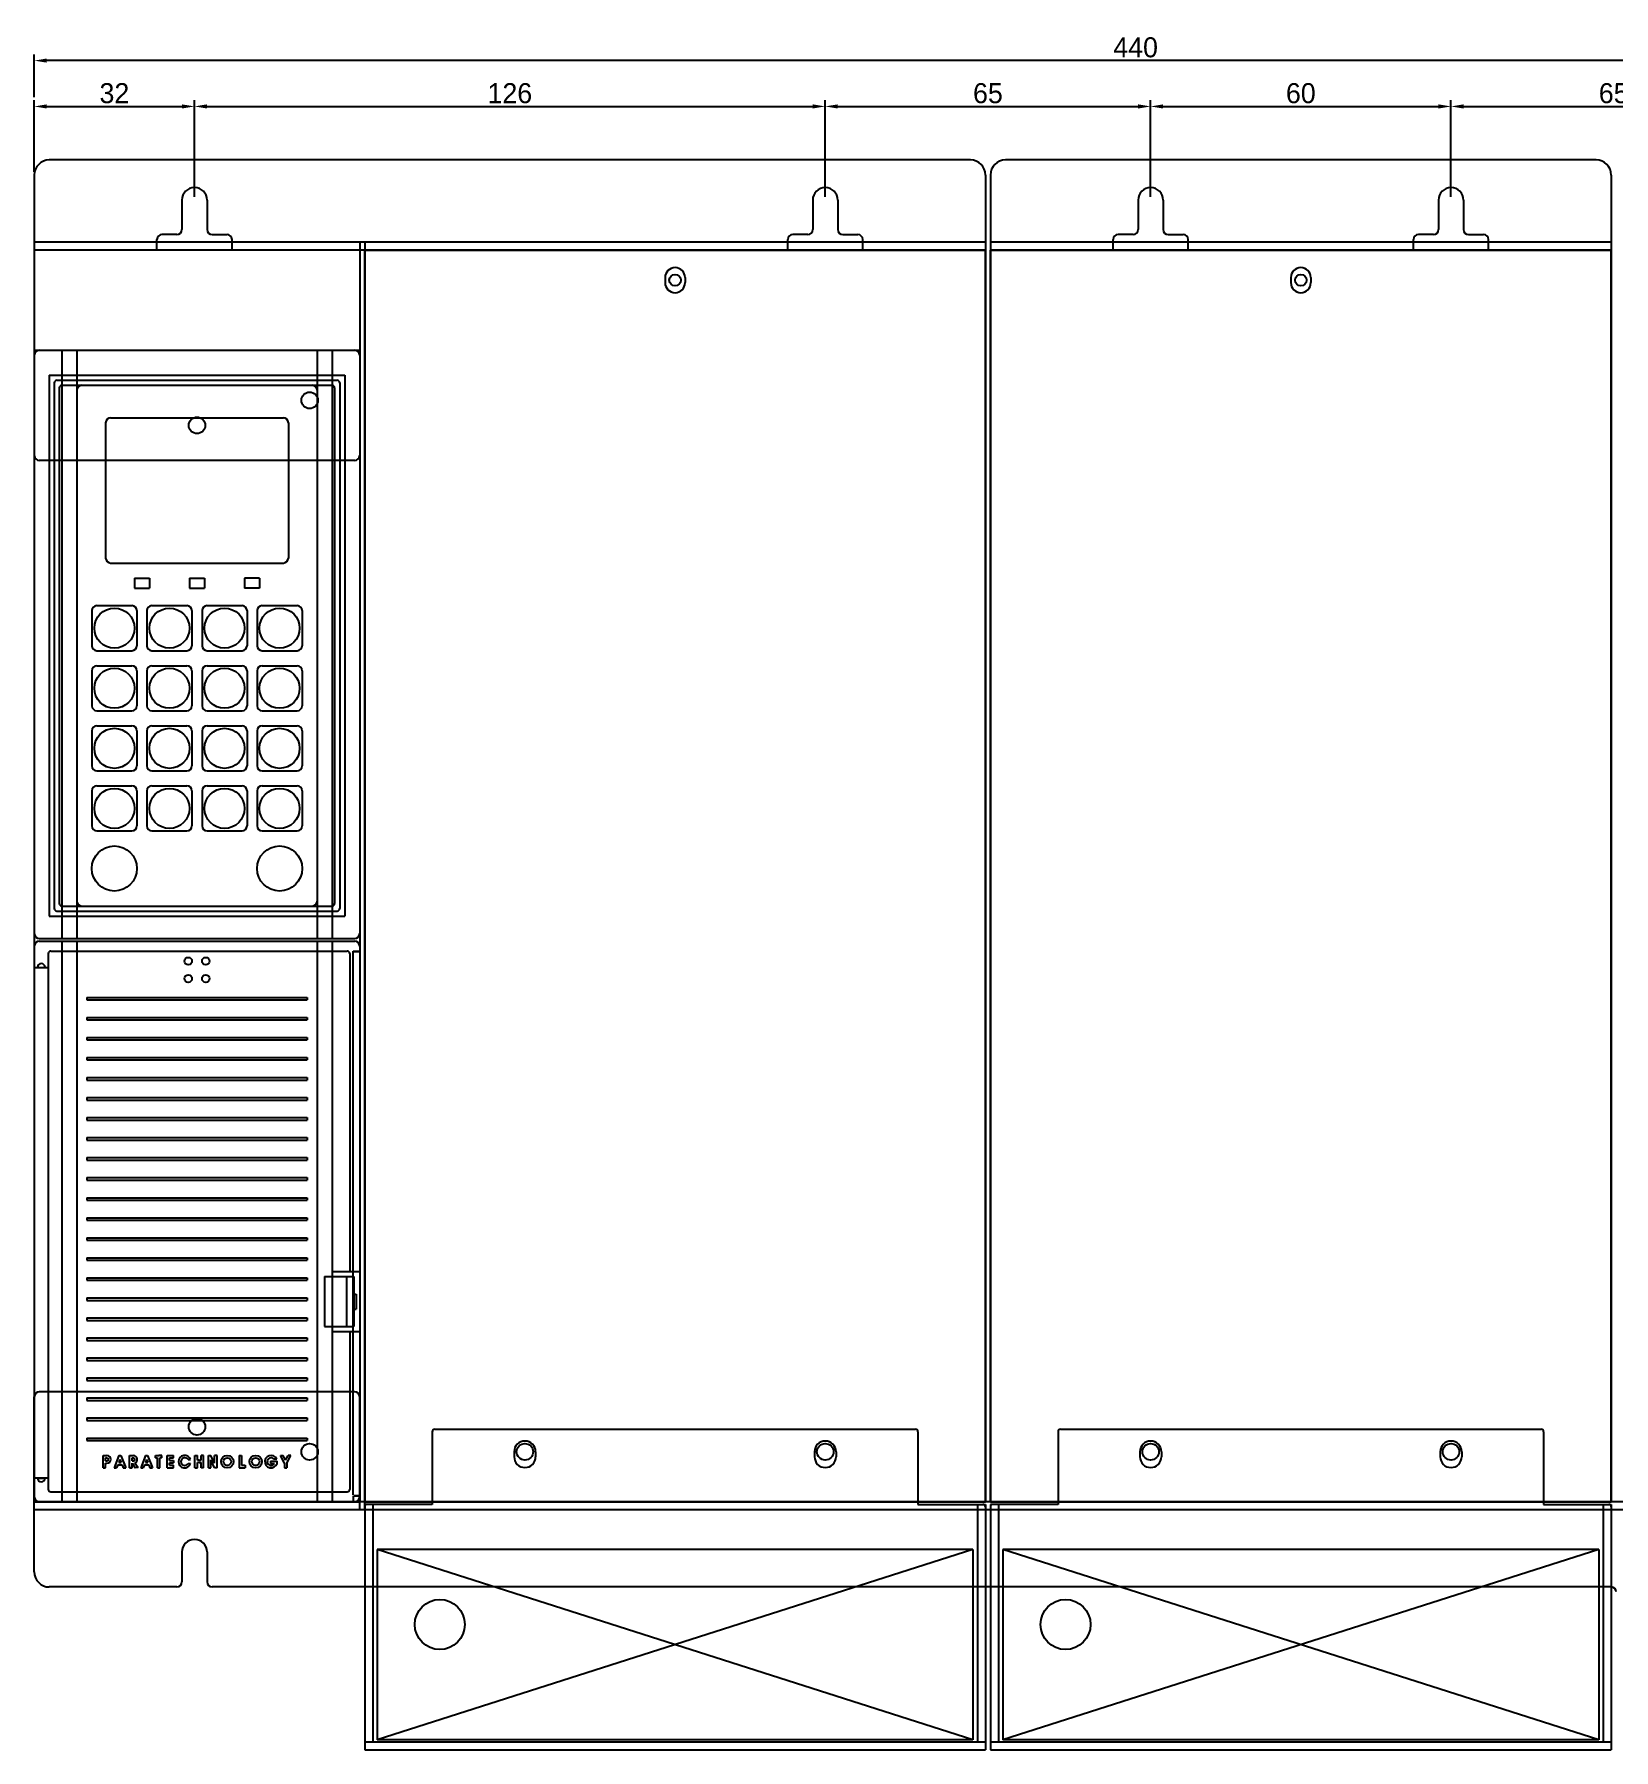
# Model space of a CAD drawing. Header units: millimetres. Extents: x 14468 to 16655, y -2998 to -1717.
# Drawn here: x 15549.5 to 15865, y -2647.8 to -2305.2 of the extents above; entities that cross this region are included whole.
import ezdxf

# ---------------------------------------------------------------- set-up
doc = ezdxf.new("R2010")
doc.units = ezdxf.units.MM
for name, color, linetype in [('CASE', 7, 'Continuous'), ('CASE BRACKET', 7, 'Continuous'), ('CASE COVER', 7, 'Continuous'), ('FAN', 7, 'Continuous'), ('KEYPAD', 1, 'Continuous'), ('PCB BODY', 7, 'Continuous'), ('PCB COVER', 7, 'Continuous'), ('방열판', 7, 'Continuous')]:
    doc.layers.add(name, color=color, linetype=linetype)
doc.dimstyles.get("Standard").update_dxf_attribs({"dimtxt": 4, "dimasz": 2, "dimexe": 0.4, "dimexo": 0.9, "dimgap": 0.9, "dimtad": 1, "dimdsep": 46, "dimtxsty": 'Standard', "dimcen": 0.09, "dimclrd": 6, "dimclre": 6, "dimclrt": 4, "dimadec": 0, "dimazin": 2, "dimtfac": 1, "dimtofl": 0, "dimtmove": 0, "dimatfit": 3, "dimfxl": 1, "dimtolj": 1, "dimtzin": 0, "dimarcsym": 0})

# ---------------------------------------------------------------- blocks, each defined once
blk = doc.blocks.new('*D658')
at = {"color": 6, "lineweight": -2, "transparency": 16777216}
for p, q in [((15549.47, -2332.69), (15549.47, -2318.36)), ((15581.47, -2337.69), (15581.47, -2318.36)), ((15551.97, -2319.61), (15578.97, -2319.61))]:
    blk.add_line(p, q, dxfattribs=at)
at = {"color": 6, "transparency": 16777216}
for points in [[(15551.97, -2319.2), (15551.97, -2320.03), (15549.47, -2319.61)], [(15578.97, -2319.2), (15578.97, -2320.03), (15581.47, -2319.61)]]:
    blk.add_solid(points, dxfattribs=at)
at = {"layer": 'Defpoints', "color": 0, "transparency": 16777216}
for p in [(15581.47, -2319.61), (15549.47, -2333.31), (15581.47, -2338.31)]:
    blk.add_point(p, dxfattribs=at)
at = {"color": 1, "transparency": 16777216, "insert": (15565.47, -2316.99), "char_height": 4, "attachment_point": 5}
blk.add_mtext('32', dxfattribs=at)
blk = doc.blocks.new('*D659')
at = {"color": 6, "lineweight": -2, "transparency": 16777216}
for p, q in [((15581.47, -2337.69), (15581.47, -2318.36)), ((15707.47, -2337.69), (15707.47, -2318.36)), ((15583.97, -2319.61), (15704.97, -2319.61))]:
    blk.add_line(p, q, dxfattribs=at)
at = {"color": 6, "transparency": 16777216}
for points in [[(15583.97, -2319.2), (15583.97, -2320.03), (15581.47, -2319.61)], [(15704.97, -2319.2), (15704.97, -2320.03), (15707.47, -2319.61)]]:
    blk.add_solid(points, dxfattribs=at)
at = {"layer": 'Defpoints', "color": 0, "transparency": 16777216}
for p in [(15707.47, -2319.61), (15581.47, -2338.31), (15707.47, -2338.31)]:
    blk.add_point(p, dxfattribs=at)
at = {"color": 1, "transparency": 16777216, "insert": (15644.47, -2316.99), "char_height": 4, "attachment_point": 5}
blk.add_mtext('126', dxfattribs=at)
blk = doc.blocks.new('*D661')
at = {"color": 6, "lineweight": -2, "transparency": 16777216}
for p, q in [((15549.47, -2317.74), (15549.47, -2309.21)), ((15986.97, -2310.46), (15551.97, -2310.46)), ((15989.47, -2317.74), (15989.47, -2309.21))]:
    blk.add_line(p, q, dxfattribs=at)
at = {"color": 6, "transparency": 16777216}
for points in [[(15551.97, -2310.04), (15551.97, -2310.87), (15549.47, -2310.46)], [(15986.97, -2310.04), (15986.97, -2310.87), (15989.47, -2310.46)]]:
    blk.add_solid(points, dxfattribs=at)
at = {"layer": 'Defpoints', "color": 0, "transparency": 16777216}
for p in [(15549.47, -2310.46), (15549.47, -2318.36), (15989.47, -2318.36)]:
    blk.add_point(p, dxfattribs=at)
at = {"color": 1, "transparency": 16777216, "insert": (15769.47, -2307.83), "char_height": 4, "attachment_point": 5}
blk.add_mtext('440', dxfattribs=at)
blk = doc.blocks.new('*D824')
at = {"color": 6, "lineweight": -2, "transparency": 16777216}
for p, q in [((15707.47, -2337.69), (15707.47, -2318.36)), ((15772.47, -2337.69), (15772.47, -2318.36)), ((15709.97, -2319.61), (15769.97, -2319.61))]:
    blk.add_line(p, q, dxfattribs=at)
at = {"color": 6, "transparency": 16777216}
for points in [[(15709.97, -2319.2), (15709.97, -2320.03), (15707.47, -2319.61)], [(15769.97, -2319.2), (15769.97, -2320.03), (15772.47, -2319.61)]]:
    blk.add_solid(points, dxfattribs=at)
at = {"layer": 'Defpoints', "color": 0, "transparency": 16777216}
for p in [(15772.47, -2319.61), (15707.47, -2338.31), (15772.47, -2338.31)]:
    blk.add_point(p, dxfattribs=at)
at = {"color": 1, "transparency": 16777216, "insert": (15739.97, -2316.99), "char_height": 4, "attachment_point": 5}
blk.add_mtext('65', dxfattribs=at)
blk = doc.blocks.new('*D825')
at = {"color": 6, "lineweight": -2, "transparency": 16777216}
for p, q in [((15772.47, -2337.69), (15772.47, -2318.36)), ((15832.47, -2337.69), (15832.47, -2318.36)), ((15774.97, -2319.61), (15829.97, -2319.61))]:
    blk.add_line(p, q, dxfattribs=at)
at = {"color": 6, "transparency": 16777216}
for points in [[(15774.97, -2319.2), (15774.97, -2320.03), (15772.47, -2319.61)], [(15829.97, -2319.2), (15829.97, -2320.03), (15832.47, -2319.61)]]:
    blk.add_solid(points, dxfattribs=at)
at = {"layer": 'Defpoints', "color": 0, "transparency": 16777216}
for p in [(15832.47, -2319.61), (15772.47, -2338.31), (15832.47, -2338.31)]:
    blk.add_point(p, dxfattribs=at)
at = {"color": 1, "transparency": 16777216, "insert": (15802.47, -2316.99), "char_height": 4, "attachment_point": 5}
blk.add_mtext('60', dxfattribs=at)
blk = doc.blocks.new('*D826')
at = {"color": 6, "lineweight": -2, "transparency": 16777216}
for p, q in [((15832.47, -2337.69), (15832.47, -2318.36)), ((15897.47, -2337.69), (15897.47, -2318.36)), ((15834.97, -2319.61), (15894.97, -2319.61))]:
    blk.add_line(p, q, dxfattribs=at)
at = {"color": 6, "transparency": 16777216}
for points in [[(15834.97, -2319.2), (15834.97, -2320.03), (15832.47, -2319.61)], [(15894.97, -2319.2), (15894.97, -2320.03), (15897.47, -2319.61)]]:
    blk.add_solid(points, dxfattribs=at)
at = {"layer": 'Defpoints', "color": 0, "transparency": 16777216}
for p in [(15897.47, -2319.61), (15832.47, -2338.31), (15897.47, -2338.31)]:
    blk.add_point(p, dxfattribs=at)
at = {"color": 1, "transparency": 16777216, "insert": (15864.97, -2316.99), "char_height": 4, "attachment_point": 5}
blk.add_mtext('65', dxfattribs=at)

msp = doc.modelspace()

# ---------------------------------------------------------------- linework, layer by layer
at = {"layer": 'CASE'}
for p, q in [((15615.473, -2348.31), (15615.473, -2598.31)), ((15615.473, -2348.31), (15626.473, -2348.31)), ((15616.873, -2348.31), (15738.073, -2348.31)), ((15728.473, -2348.31), (15739.473, -2348.31)), ((15739.473, -2348.31), (15739.473, -2598.31)), ((15740.473, -2348.31), (15740.473, -2598.31)), ((15740.473, -2348.31), (15751.473, -2348.31)), ((15741.873, -2348.31), (15863.073, -2348.31)), ((15853.473, -2348.31), (15864.473, -2348.31)), ((15864.473, -2348.31), (15864.473, -2598.31)), ((15549.473, -2368.31), (15549.473, -2598.31)), ((15549.473, -2368.31), (15614.473, -2368.31)), ((15614.473, -2368.31), (15614.473, -2598.31)), ((15613.173, -2596.91), (15613.173, -2488.31)), ((15613.173, -2488.31), (15614.373, -2488.31)), ((15613.273, -2488.41), (15614.473, -2488.41)), ((15549.473, -2598.31), (15614.473, -2598.31)), ((15549.473, -2598.31), (15614.473, -2598.31)), ((15613.173, -2597.11), (15613.173, -2598.31)), ((15613.273, -2597.01), (15614.473, -2597.01)), ((15613.273, -2597.11), (15614.373, -2597.11)), ((15614.373, -2597.11), (15614.373, -2598.31)), ((15615.473, -2598.31), (15626.473, -2598.31)), ((15616.873, -2598.31), (15738.073, -2598.31)), ((15740.473, -2598.31), (15751.473, -2598.31)), ((15741.873, -2598.31), (15863.073, -2598.31))]:
    msp.add_line(p, q, dxfattribs=at)
at = {"layer": 'CASE', "color": 5}
for p, q in [((15628.973, -2584.306), (15628.973, -2598.806)), ((15629.473, -2583.806), (15725.473, -2583.806)), ((15725.973, -2584.306), (15725.973, -2598.806)), ((15753.973, -2584.306), (15753.973, -2598.806)), ((15754.473, -2583.806), (15850.473, -2583.806)), ((15850.973, -2584.306), (15850.973, -2598.806)), ((15645.323, -2588.306), (15645.323, -2589.306)), ((15649.623, -2588.306), (15649.623, -2589.306)), ((15705.323, -2588.306), (15705.323, -2589.306)), ((15709.623, -2588.306), (15709.623, -2589.306)), ((15770.323, -2588.306), (15770.323, -2589.306)), ((15774.623, -2588.306), (15774.623, -2589.306)), ((15830.323, -2588.306), (15830.323, -2589.306)), ((15834.623, -2588.306), (15834.623, -2589.306)), ((15615.473, -2598.806), (15615.473, -2647.806)), ((15628.973, -2598.806), (15615.473, -2598.806)), ((15617.073, -2598.806), (15617.073, -2646.206)), ((15725.973, -2598.806), (15739.473, -2598.806)), ((15737.873, -2598.806), (15737.873, -2646.206)), ((15739.473, -2598.806), (15739.473, -2647.806)), ((15740.473, -2598.806), (15740.473, -2647.806)), ((15753.973, -2598.806), (15740.473, -2598.806)), ((15742.073, -2598.806), (15742.073, -2646.206)), ((15850.973, -2598.806), (15864.473, -2598.806)), ((15862.873, -2598.806), (15862.873, -2646.206)), ((15864.473, -2598.806), (15864.473, -2647.806)), ((15615.473, -2646.206), (15739.473, -2646.206)), ((15615.473, -2647.806), (15739.473, -2647.806)), ((15740.473, -2646.206), (15864.473, -2646.206)), ((15740.473, -2647.806), (15864.473, -2647.806))]:
    msp.add_line(p, q, dxfattribs=at)
at = {"layer": 'CASE'}
for centre in [(15677.473, -2354.31), (15802.473, -2354.31)]:
    msp.add_circle(centre, 1.15, dxfattribs=at)
at = {"layer": 'CASE', "color": 5}
for centre in [(15630.473, -2622.806), (15755.473, -2622.806)]:
    msp.add_circle(centre, 5, dxfattribs=at)
for centre, radius, start, end in [((15629.473, -2584.306), 0.5, 90, 180), ((15647.473, -2588.306), 2.15, 0, 180), ((15707.473, -2588.306), 2.15, 0, 180), ((15725.473, -2584.306), 0.5, 0, 90), ((15754.473, -2584.306), 0.5, 90, 180), ((15772.473, -2588.306), 2.15, 0, 180), ((15832.473, -2588.306), 2.15, 0, 180), ((15850.473, -2584.306), 0.5, 0, 90), ((15647.473, -2589.306), 2.15, 180, 0), ((15707.473, -2589.306), 2.15, 180, 0), ((15772.473, -2589.306), 2.15, 180, 0), ((15832.473, -2589.306), 2.15, 180, 0), ((15615.973, -2599.306), 0.5, 90, 180), ((15738.973, -2599.306), 0.5, 0, 90), ((15740.973, -2599.306), 0.5, 90, 180), ((15863.973, -2599.306), 0.5, 0, 90)]:
    msp.add_arc(centre, radius, start, end, dxfattribs=at)
at = {"layer": 'CASE BRACKET', "color": 2}
for p, q in [((15736.473, -2330.31), (15552.473, -2330.31)), ((15861.473, -2330.31), (15743.473, -2330.31)), ((15549.473, -2333.31), (15549.473, -2389.31)), ((15739.473, -2333.31), (15739.473, -2348.31)), ((15740.473, -2333.31), (15740.473, -2348.31)), ((15864.473, -2333.31), (15864.473, -2348.31)), ((15578.973, -2338.31), (15578.973, -2344.21)), ((15583.973, -2338.31), (15583.973, -2344.21)), ((15704.973, -2338.31), (15704.973, -2344.21)), ((15709.973, -2338.31), (15709.973, -2344.21)), ((15769.973, -2338.31), (15769.973, -2344.21)), ((15774.973, -2338.31), (15774.973, -2344.21)), ((15829.973, -2338.31), (15829.973, -2344.21)), ((15834.973, -2338.31), (15834.973, -2344.21)), ((15739.473, -2346.71), (15549.473, -2346.71)), ((15573.973, -2346.71), (15573.973, -2346.21)), ((15573.973, -2348.31), (15573.973, -2346.71)), ((15577.973, -2345.21), (15574.973, -2345.21)), ((15584.973, -2345.21), (15587.973, -2345.21)), ((15588.973, -2346.71), (15588.973, -2346.21)), ((15588.973, -2348.31), (15588.973, -2346.71)), ((15614.473, -2346.71), (15614.473, -2389.31)), ((15615.473, -2346.71), (15615.473, -2348.31)), ((15699.973, -2346.71), (15699.973, -2346.21)), ((15699.973, -2348.31), (15699.973, -2346.71)), ((15703.973, -2345.21), (15700.973, -2345.21)), ((15710.973, -2345.21), (15713.973, -2345.21)), ((15714.973, -2346.71), (15714.973, -2346.21)), ((15714.973, -2348.31), (15714.973, -2346.71)), ((15864.473, -2346.71), (15740.473, -2346.71)), ((15764.973, -2346.71), (15764.973, -2346.21)), ((15764.973, -2348.31), (15764.973, -2346.71)), ((15768.973, -2345.21), (15765.973, -2345.21)), ((15775.973, -2345.21), (15778.973, -2345.21)), ((15779.973, -2346.71), (15779.973, -2346.21)), ((15779.973, -2348.31), (15779.973, -2346.71)), ((15824.973, -2346.71), (15824.973, -2346.21)), ((15824.973, -2348.31), (15824.973, -2346.71)), ((15828.973, -2345.21), (15825.973, -2345.21)), ((15835.973, -2345.21), (15838.973, -2345.21)), ((15839.973, -2346.71), (15839.973, -2346.21)), ((15839.973, -2348.31), (15839.973, -2346.71)), ((15739.473, -2348.31), (15549.473, -2348.31)), ((15864.473, -2348.31), (15740.473, -2348.31)), ((15613.473, -2390.31), (15550.473, -2390.31)), ((15613.473, -2576.31), (15550.473, -2576.31)), ((15549.473, -2612.31), (15549.473, -2577.31)), ((15614.473, -2599.91), (15614.473, -2577.31)), ((15989.473, -2598.31), (15549.473, -2598.31)), ((15549.473, -2612.31), (15549.473, -2598.31)), ((15989.473, -2599.91), (15549.473, -2599.91)), ((15615.473, -2599.91), (15615.473, -2598.31)), ((15578.973, -2608.31), (15578.973, -2614.31)), ((15583.973, -2608.31), (15583.973, -2614.31)), ((15577.973, -2615.31), (15552.473, -2615.31)), ((15864.473, -2615.31), (15584.973, -2615.31))]:
    msp.add_line(p, q, dxfattribs=at)
for centre in [(15604.473, -2378.31), (15581.973, -2383.31), (15581.973, -2583.31), (15604.473, -2588.31)]:
    msp.add_circle(centre, 1.65, dxfattribs=at)
for centre, radius, start, end in [((15552.473, -2333.31), 3, 90, 180), ((15736.473, -2333.31), 3, 0, 90), ((15743.473, -2333.31), 3, 90, 180), ((15861.473, -2333.31), 3, 0, 90), ((15581.473, -2338.31), 2.5, 0, 180), ((15707.473, -2338.31), 2.5, 0, 180), ((15772.473, -2338.31), 2.5, 0, 180), ((15832.473, -2338.31), 2.5, 0, 180), ((15574.973, -2346.21), 1, 90, 180), ((15577.973, -2344.21), 1, 270, 0), ((15584.973, -2344.21), 1, 180, 270), ((15587.973, -2346.21), 1, 360, 90), ((15700.973, -2346.21), 1, 90, 180), ((15703.973, -2344.21), 1, 270, 0), ((15710.973, -2344.21), 1, 180, 270), ((15713.973, -2346.21), 1, 360, 90), ((15765.973, -2346.21), 1, 90, 180), ((15768.973, -2344.21), 1, 270, 0), ((15775.973, -2344.21), 1, 180, 270), ((15778.973, -2346.21), 1, 360, 90), ((15825.973, -2346.21), 1, 90, 180), ((15828.973, -2344.21), 1, 270, 0), ((15835.973, -2344.21), 1, 180, 270), ((15838.973, -2346.21), 1, 360, 90), ((15550.473, -2389.31), 1, 180, 270), ((15613.473, -2389.31), 1, 270, 0), ((15550.473, -2577.31), 1, 90, 180), ((15613.473, -2577.31), 1, 0, 90), ((15581.473, -2608.31), 2.5, 0, 180), ((15552.473, -2612.31), 3, 180, 270), ((15577.973, -2614.31), 1, 270, 0), ((15584.973, -2614.31), 1, 180, 270), ((15864.473, -2616.31), 1, 0, 90)]:
    msp.add_arc(centre, radius, start, end, dxfattribs=at)
at = {"layer": 'CASE COVER'}
for p, q in [((15739.473, -2348.31), (15615.473, -2348.31)), ((15615.473, -2348.31), (15615.473, -2598.31)), ((15739.473, -2348.31), (15739.473, -2598.31)), ((15864.473, -2348.31), (15740.473, -2348.31)), ((15740.473, -2348.31), (15740.473, -2598.31)), ((15864.473, -2348.31), (15864.473, -2598.31)), ((15675.473, -2353.81), (15675.473, -2354.81)), ((15679.473, -2353.81), (15679.473, -2354.81)), ((15800.473, -2353.81), (15800.473, -2354.81)), ((15804.473, -2353.81), (15804.473, -2354.81)), ((15739.473, -2598.31), (15615.473, -2598.31)), ((15864.473, -2598.31), (15740.473, -2598.31))]:
    msp.add_line(p, q, dxfattribs=at)
for centre, start, end in [((15677.473, -2353.81), 0, 180), ((15802.473, -2353.81), 0, 180), ((15677.473, -2354.81), 180, 0), ((15802.473, -2354.81), 180, 0)]:
    msp.add_arc(centre, 2, start, end, dxfattribs=at)
at = {"layer": 'FAN', "color": 5}
for p, q in [((15617.973, -2607.806), (15617.973, -2645.806)), ((15736.973, -2607.806), (15617.973, -2645.806)), ((15736.973, -2645.806), (15617.973, -2607.806)), ((15736.973, -2607.806), (15617.973, -2607.806)), ((15736.973, -2607.806), (15736.973, -2645.806)), ((15742.973, -2607.806), (15742.973, -2645.806)), ((15861.973, -2607.806), (15742.973, -2645.806)), ((15861.973, -2645.806), (15742.973, -2607.806)), ((15861.973, -2607.806), (15742.973, -2607.806)), ((15861.973, -2607.806), (15861.973, -2645.806)), ((15736.973, -2645.806), (15617.973, -2645.806)), ((15861.973, -2645.806), (15742.973, -2645.806))]:
    msp.add_line(p, q, dxfattribs=at)
at = {"layer": 'KEYPAD'}
for p, q in [((15557.973, -2376.31), (15557.973, -2478.31)), ((15558.973, -2375.31), (15604.973, -2375.31)), ((15605.973, -2376.31), (15605.973, -2478.31)), ((15563.723, -2382.81), (15563.723, -2409.81)), ((15564.723, -2381.81), (15599.223, -2381.81)), ((15600.223, -2382.81), (15600.223, -2409.81)), ((15564.723, -2410.81), (15599.223, -2410.81)), ((15569.473, -2413.81), (15569.473, -2415.81)), ((15569.473, -2413.81), (15572.473, -2413.81)), ((15572.473, -2413.81), (15572.473, -2415.81)), ((15580.473, -2413.81), (15580.473, -2415.81)), ((15580.473, -2413.81), (15583.473, -2413.81)), ((15583.473, -2413.81), (15583.473, -2415.81)), ((15591.473, -2413.81), (15591.473, -2415.81)), ((15594.473, -2413.81), (15591.473, -2413.81)), ((15594.473, -2413.81), (15594.473, -2415.81)), ((15569.473, -2415.81), (15572.473, -2415.81)), ((15580.473, -2415.81), (15583.473, -2415.81)), ((15594.473, -2415.81), (15591.473, -2415.81)), ((15560.973, -2420.31), (15560.973, -2427.31)), ((15561.973, -2419.31), (15568.973, -2419.31)), ((15569.973, -2420.31), (15569.973, -2427.31)), ((15571.973, -2420.31), (15571.973, -2427.31)), ((15572.973, -2419.31), (15579.973, -2419.31)), ((15580.973, -2420.31), (15580.973, -2427.31)), ((15582.973, -2420.31), (15582.973, -2427.31)), ((15583.973, -2419.31), (15590.973, -2419.31)), ((15591.973, -2420.31), (15591.973, -2427.31)), ((15593.973, -2420.31), (15593.973, -2427.31)), ((15594.973, -2419.31), (15601.973, -2419.31)), ((15602.973, -2420.31), (15602.973, -2427.31)), ((15561.973, -2428.31), (15568.973, -2428.31)), ((15572.973, -2428.31), (15579.973, -2428.31)), ((15583.973, -2428.31), (15590.973, -2428.31)), ((15594.973, -2428.31), (15601.973, -2428.31)), ((15560.973, -2432.31), (15560.973, -2439.31)), ((15561.973, -2431.31), (15568.973, -2431.31)), ((15569.973, -2432.31), (15569.973, -2439.31)), ((15571.973, -2432.31), (15571.973, -2439.31)), ((15572.973, -2431.31), (15579.973, -2431.31)), ((15580.973, -2432.31), (15580.973, -2439.31)), ((15582.973, -2432.31), (15582.973, -2439.31)), ((15583.973, -2431.31), (15590.973, -2431.31)), ((15591.973, -2432.31), (15591.973, -2439.31)), ((15593.973, -2432.31), (15593.973, -2439.31)), ((15594.973, -2431.31), (15601.973, -2431.31)), ((15602.973, -2432.31), (15602.973, -2439.31)), ((15561.973, -2440.31), (15568.973, -2440.31)), ((15572.973, -2440.31), (15579.973, -2440.31)), ((15583.973, -2440.31), (15590.973, -2440.31)), ((15594.973, -2440.31), (15601.973, -2440.31)), ((15560.973, -2444.31), (15560.973, -2451.31)), ((15561.973, -2443.31), (15568.973, -2443.31)), ((15569.973, -2444.31), (15569.973, -2451.31)), ((15571.973, -2444.31), (15571.973, -2451.31)), ((15572.973, -2443.31), (15579.973, -2443.31)), ((15580.973, -2444.31), (15580.973, -2451.31)), ((15582.973, -2444.31), (15582.973, -2451.31)), ((15583.973, -2443.31), (15590.973, -2443.31)), ((15591.973, -2444.31), (15591.973, -2451.31)), ((15593.973, -2444.31), (15593.973, -2451.31)), ((15594.973, -2443.31), (15601.973, -2443.31)), ((15602.973, -2444.31), (15602.973, -2451.31)), ((15561.973, -2452.31), (15568.973, -2452.31)), ((15572.973, -2452.31), (15579.973, -2452.31)), ((15583.973, -2452.31), (15590.973, -2452.31)), ((15594.973, -2452.31), (15601.973, -2452.31)), ((15560.973, -2456.31), (15560.973, -2463.31)), ((15561.973, -2455.31), (15568.973, -2455.31)), ((15569.973, -2456.31), (15569.973, -2463.31)), ((15571.973, -2456.31), (15571.973, -2463.31)), ((15572.973, -2455.31), (15579.973, -2455.31)), ((15580.973, -2456.31), (15580.973, -2463.31)), ((15582.973, -2456.31), (15582.973, -2463.31)), ((15583.973, -2455.31), (15590.973, -2455.31)), ((15591.973, -2456.31), (15591.973, -2463.31)), ((15593.973, -2456.31), (15593.973, -2463.31)), ((15594.973, -2455.31), (15601.973, -2455.31)), ((15602.973, -2456.31), (15602.973, -2463.31)), ((15561.973, -2464.31), (15568.973, -2464.31)), ((15572.973, -2464.31), (15579.973, -2464.31)), ((15583.973, -2464.31), (15590.973, -2464.31)), ((15594.973, -2464.31), (15601.973, -2464.31)), ((15558.973, -2479.31), (15604.973, -2479.31))]:
    msp.add_line(p, q, dxfattribs=at)
for centre, radius in [((15565.473, -2423.81), 4), ((15576.473, -2423.81), 4), ((15587.473, -2423.81), 4), ((15598.473, -2423.81), 4), ((15565.473, -2435.81), 4), ((15576.473, -2435.81), 4), ((15587.473, -2435.81), 4), ((15598.473, -2435.81), 4), ((15565.473, -2447.81), 4), ((15576.473, -2447.81), 4), ((15587.473, -2447.81), 4), ((15598.473, -2447.81), 4), ((15565.473, -2459.81), 4), ((15576.473, -2459.81), 4), ((15587.473, -2459.81), 4), ((15598.473, -2459.81), 4), ((15565.473, -2471.81), 4.5), ((15598.473, -2471.81), 4.5)]:
    msp.add_circle(centre, radius, dxfattribs=at)
for centre, start, end in [((15558.973, -2376.31), 90, 180), ((15604.973, -2376.31), 0, 90), ((15564.723, -2382.81), 90, 180), ((15599.223, -2382.81), 0, 90), ((15564.723, -2409.81), 180, 270), ((15599.223, -2409.81), 270, 0), ((15561.973, -2420.31), 90, 180), ((15568.973, -2420.31), 0, 90), ((15572.973, -2420.31), 90, 180), ((15579.973, -2420.31), 0, 90), ((15583.973, -2420.31), 90, 180), ((15590.973, -2420.31), 0, 90), ((15594.973, -2420.31), 90, 180), ((15601.973, -2420.31), 0, 90), ((15561.973, -2427.31), 180, 270), ((15568.973, -2427.31), 270, 0), ((15572.973, -2427.31), 180, 270), ((15579.973, -2427.31), 270, 0), ((15583.973, -2427.31), 180, 270), ((15590.973, -2427.31), 270, 0), ((15594.973, -2427.31), 180, 270), ((15601.973, -2427.31), 270, 0), ((15561.973, -2432.31), 90, 180), ((15568.973, -2432.31), 0, 90), ((15572.973, -2432.31), 90, 180), ((15579.973, -2432.31), 0, 90), ((15583.973, -2432.31), 90, 180), ((15590.973, -2432.31), 0, 90), ((15594.973, -2432.31), 90, 180), ((15601.973, -2432.31), 0, 90), ((15561.973, -2439.31), 180, 270), ((15568.973, -2439.31), 270, 0), ((15572.973, -2439.31), 180, 270), ((15579.973, -2439.31), 270, 0), ((15583.973, -2439.31), 180, 270), ((15590.973, -2439.31), 270, 0), ((15594.973, -2439.31), 180, 270), ((15601.973, -2439.31), 270, 0), ((15561.973, -2444.31), 90, 180), ((15568.973, -2444.31), 0, 90), ((15572.973, -2444.31), 90, 180), ((15579.973, -2444.31), 0, 90), ((15583.973, -2444.31), 90, 180), ((15590.973, -2444.31), 0, 90), ((15594.973, -2444.31), 90, 180), ((15601.973, -2444.31), 0, 90), ((15561.973, -2451.31), 180, 270), ((15568.973, -2451.31), 270, 0), ((15572.973, -2451.31), 180, 270), ((15579.973, -2451.31), 270, 0), ((15583.973, -2451.31), 180, 270), ((15590.973, -2451.31), 270, 0), ((15594.973, -2451.31), 180, 270), ((15601.973, -2451.31), 270, 0), ((15561.973, -2456.31), 90, 180), ((15568.973, -2456.31), 0, 90), ((15572.973, -2456.31), 90, 180), ((15579.973, -2456.31), 0, 90), ((15583.973, -2456.31), 90, 180), ((15590.973, -2456.31), 0, 90), ((15594.973, -2456.31), 90, 180), ((15601.973, -2456.31), 0, 90), ((15561.973, -2463.31), 180, 270), ((15568.973, -2463.31), 270, 0), ((15572.973, -2463.31), 180, 270), ((15579.973, -2463.31), 270, 0), ((15583.973, -2463.31), 180, 270), ((15590.973, -2463.31), 270, 0), ((15594.973, -2463.31), 180, 270), ((15601.973, -2463.31), 270, 0), ((15558.973, -2478.31), 180, 270), ((15604.973, -2478.31), 270, 0)]:
    msp.add_arc(centre, 1, start, end, dxfattribs=at)
at = {"layer": 'PCB BODY'}
for p, q in [((15549.473, -2369.31), (15549.473, -2484.81)), ((15550.473, -2368.31), (15613.473, -2368.31)), ((15554.973, -2368.31), (15554.973, -2485.81)), ((15557.973, -2368.31), (15557.973, -2485.81)), ((15605.973, -2368.31), (15605.973, -2485.81)), ((15608.973, -2368.31), (15608.973, -2485.81)), ((15614.473, -2369.31), (15614.473, -2484.81)), ((15552.473, -2373.31), (15611.473, -2373.31)), ((15552.473, -2373.31), (15552.473, -2481.31)), ((15611.473, -2373.31), (15611.473, -2481.31)), ((15553.473, -2374.81), (15553.473, -2479.81)), ((15553.973, -2374.31), (15609.973, -2374.31)), ((15554.473, -2375.81), (15554.473, -2478.81)), ((15554.973, -2375.31), (15608.973, -2375.31)), ((15557.973, -2375.31), (15605.973, -2375.31)), ((15609.473, -2375.81), (15609.473, -2478.81)), ((15610.473, -2374.81), (15610.473, -2479.81)), ((15553.973, -2480.31), (15609.973, -2480.31)), ((15554.973, -2479.31), (15608.973, -2479.31)), ((15557.973, -2479.31), (15605.973, -2479.31)), ((15552.473, -2481.31), (15611.473, -2481.31)), ((15550.473, -2485.81), (15613.473, -2485.81))]:
    msp.add_line(p, q, dxfattribs=at)
for centre, radius, start, end in [((15550.473, -2369.31), 1, 90, 180), ((15613.473, -2369.31), 1, 0, 90), ((15553.973, -2374.81), 0.5, 90, 180), ((15554.973, -2375.81), 0.5, 90, 180), ((15608.973, -2375.81), 0.5, 0, 90), ((15609.973, -2374.81), 0.5, 0, 90), ((15553.973, -2479.81), 0.5, 180, 270), ((15554.973, -2478.81), 0.5, 180, 270), ((15608.973, -2478.81), 0.5, 270, 0), ((15609.973, -2479.81), 0.5, 270, 0), ((15550.473, -2484.81), 1, 180, 270), ((15613.473, -2484.81), 1, 270, 0)]:
    msp.add_arc(centre, radius, start, end, dxfattribs=at)
at = {"layer": 'PCB COVER'}
for p, q in [((15550.473, -2486.31), (15613.473, -2486.31)), ((15554.973, -2486.31), (15554.973, -2598.31)), ((15557.973, -2486.31), (15557.973, -2598.31)), ((15605.973, -2486.31), (15605.973, -2598.31)), ((15608.973, -2486.31), (15608.973, -2598.31)), ((15549.473, -2487.31), (15549.473, -2597.31)), ((15552.273, -2488.81), (15552.273, -2595.81)), ((15552.773, -2488.31), (15611.973, -2488.31)), ((15612.473, -2488.81), (15612.473, -2552.31)), ((15614.473, -2487.31), (15614.473, -2552.31)), ((15549.473, -2491.61), (15552.273, -2491.61)), ((15550.123, -2491.61), (15550.123, -2491.555)), ((15550.123, -2491.555), (15551.623, -2491.555)), ((15551.623, -2491.555), (15551.623, -2491.61)), ((15559.973, -2497.56), (15559.973, -2498.06)), ((15559.973, -2497.56), (15603.973, -2497.56)), ((15559.973, -2498.06), (15603.973, -2498.06)), ((15603.973, -2497.56), (15603.973, -2498.06)), ((15559.973, -2501.56), (15559.973, -2502.06)), ((15559.973, -2501.56), (15603.973, -2501.56)), ((15559.973, -2502.06), (15603.973, -2502.06)), ((15603.973, -2501.56), (15603.973, -2502.06)), ((15559.973, -2505.56), (15559.973, -2506.06)), ((15559.973, -2505.56), (15603.973, -2505.56)), ((15559.973, -2506.06), (15603.973, -2506.06)), ((15603.973, -2505.56), (15603.973, -2506.06)), ((15559.973, -2509.56), (15559.973, -2510.06)), ((15559.973, -2509.56), (15603.973, -2509.56)), ((15559.973, -2510.06), (15603.973, -2510.06)), ((15603.973, -2509.56), (15603.973, -2510.06)), ((15559.973, -2513.56), (15559.973, -2514.06)), ((15559.973, -2513.56), (15603.973, -2513.56)), ((15559.973, -2514.06), (15603.973, -2514.06)), ((15603.973, -2513.56), (15603.973, -2514.06)), ((15559.973, -2517.56), (15559.973, -2518.06)), ((15559.973, -2517.56), (15603.973, -2517.56)), ((15559.973, -2518.06), (15603.973, -2518.06)), ((15603.973, -2517.56), (15603.973, -2518.06)), ((15559.973, -2521.56), (15559.973, -2522.06)), ((15559.973, -2521.56), (15603.973, -2521.56)), ((15559.973, -2522.06), (15603.973, -2522.06)), ((15603.973, -2521.56), (15603.973, -2522.06)), ((15559.973, -2525.56), (15559.973, -2526.06)), ((15559.973, -2525.56), (15603.973, -2525.56)), ((15559.973, -2526.06), (15603.973, -2526.06)), ((15603.973, -2525.56), (15603.973, -2526.06)), ((15559.973, -2529.56), (15559.973, -2530.06)), ((15559.973, -2529.56), (15603.973, -2529.56)), ((15559.973, -2530.06), (15603.973, -2530.06)), ((15603.973, -2529.56), (15603.973, -2530.06)), ((15559.973, -2533.56), (15559.973, -2534.06)), ((15559.973, -2533.56), (15603.973, -2533.56)), ((15559.973, -2534.06), (15603.973, -2534.06)), ((15603.973, -2533.56), (15603.973, -2534.06)), ((15559.973, -2537.56), (15559.973, -2538.06)), ((15559.973, -2537.56), (15603.973, -2537.56)), ((15559.973, -2538.06), (15603.973, -2538.06)), ((15603.973, -2537.56), (15603.973, -2538.06)), ((15559.973, -2541.56), (15559.973, -2542.06)), ((15559.973, -2541.56), (15603.973, -2541.56)), ((15559.973, -2542.06), (15603.973, -2542.06)), ((15603.973, -2541.56), (15603.973, -2542.06)), ((15559.973, -2545.56), (15559.973, -2546.06)), ((15559.973, -2545.56), (15603.973, -2545.56)), ((15559.973, -2546.06), (15603.973, -2546.06)), ((15603.973, -2545.56), (15603.973, -2546.06)), ((15559.973, -2549.56), (15559.973, -2550.06)), ((15559.973, -2549.56), (15603.973, -2549.56)), ((15559.973, -2550.06), (15603.973, -2550.06)), ((15603.973, -2549.56), (15603.973, -2550.06)), ((15608.973, -2552.31), (15614.473, -2552.31)), ((15559.973, -2553.56), (15559.973, -2554.06)), ((15559.973, -2553.56), (15603.973, -2553.56)), ((15559.973, -2554.06), (15603.973, -2554.06)), ((15603.973, -2553.56), (15603.973, -2554.06)), ((15607.473, -2553.31), (15607.473, -2563.31)), ((15607.473, -2553.31), (15608.973, -2553.31)), ((15608.973, -2553.31), (15613.326, -2553.31)), ((15611.831, -2553.31), (15611.831, -2563.31)), ((15613.326, -2553.31), (15613.326, -2563.31)), ((15559.973, -2557.56), (15559.973, -2558.06)), ((15559.973, -2557.56), (15603.973, -2557.56)), ((15559.973, -2558.06), (15603.973, -2558.06)), ((15603.973, -2557.56), (15603.973, -2558.06)), ((15613.326, -2556.81), (15613.787, -2556.81)), ((15613.787, -2556.81), (15613.787, -2559.81)), ((15559.973, -2561.56), (15559.973, -2562.06)), ((15559.973, -2561.56), (15603.973, -2561.56)), ((15559.973, -2562.06), (15603.973, -2562.06)), ((15603.973, -2561.56), (15603.973, -2562.06)), ((15613.326, -2559.81), (15613.787, -2559.81)), ((15559.973, -2565.56), (15559.973, -2566.06)), ((15559.973, -2565.56), (15603.973, -2565.56)), ((15559.973, -2566.06), (15603.973, -2566.06)), ((15603.973, -2565.56), (15603.973, -2566.06)), ((15607.473, -2563.31), (15608.973, -2563.31)), ((15608.973, -2563.31), (15613.326, -2563.31)), ((15608.973, -2564.31), (15614.473, -2564.31)), ((15612.473, -2564.31), (15612.473, -2595.81)), ((15614.473, -2564.31), (15614.473, -2597.31)), ((15559.973, -2569.56), (15559.973, -2570.06)), ((15559.973, -2569.56), (15603.973, -2569.56)), ((15559.973, -2570.06), (15603.973, -2570.06)), ((15603.973, -2569.56), (15603.973, -2570.06)), ((15559.973, -2573.56), (15559.973, -2574.06)), ((15559.973, -2573.56), (15603.973, -2573.56)), ((15559.973, -2574.06), (15603.973, -2574.06)), ((15603.973, -2573.56), (15603.973, -2574.06)), ((15559.973, -2577.56), (15559.973, -2578.06)), ((15559.973, -2577.56), (15603.973, -2577.56)), ((15559.973, -2578.06), (15603.973, -2578.06)), ((15603.973, -2577.56), (15603.973, -2578.06)), ((15559.973, -2581.56), (15559.973, -2582.06)), ((15559.973, -2581.56), (15603.973, -2581.56)), ((15559.973, -2582.06), (15603.973, -2582.06)), ((15603.973, -2581.56), (15603.973, -2582.06)), ((15559.973, -2585.56), (15559.973, -2586.06)), ((15559.973, -2585.56), (15603.973, -2585.56)), ((15559.973, -2586.06), (15603.973, -2586.06)), ((15603.973, -2585.56), (15603.973, -2586.06)), ((15563.215, -2589.062), (15563.992, -2589.062)), ((15563.215, -2591.48), (15563.215, -2589.062)), ((15563.695, -2589.542), (15563.992, -2589.542)), ((15563.695, -2590.102), (15563.695, -2589.542)), ((15566.366, -2589.062), (15565.402, -2591.48)), ((15566.574, -2589.837), (15566.334, -2590.437)), ((15566.366, -2589.062), (15566.782, -2589.062)), ((15566.574, -2589.837), (15566.814, -2590.437)), ((15566.782, -2589.062), (15567.746, -2591.48)), ((15568.518, -2589.062), (15569.296, -2589.062)), ((15568.518, -2591.48), (15568.518, -2589.062)), ((15568.998, -2589.542), (15569.296, -2589.542)), ((15568.998, -2590.102), (15568.998, -2589.542)), ((15571.697, -2589.062), (15570.732, -2591.48)), ((15571.905, -2589.837), (15571.665, -2590.437)), ((15571.697, -2589.062), (15572.112, -2589.062)), ((15571.905, -2589.837), (15572.144, -2590.437)), ((15572.112, -2589.062), (15573.077, -2591.48)), ((15573.671, -2589.062), (15574.322, -2589.062)), ((15573.671, -2589.542), (15573.671, -2589.062)), ((15573.671, -2589.542), (15574.082, -2589.542)), ((15574.082, -2591.48), (15574.082, -2589.542)), ((15574.973, -2589.062), (15574.322, -2589.062)), ((15574.973, -2589.542), (15574.562, -2589.542)), ((15574.562, -2591.48), (15574.562, -2589.542)), ((15574.973, -2589.542), (15574.973, -2589.062)), ((15575.986, -2589.062), (15577.312, -2589.062)), ((15575.986, -2591.48), (15575.986, -2589.062)), ((15576.466, -2589.542), (15577.312, -2589.542)), ((15576.466, -2590.031), (15576.466, -2589.542)), ((15576.466, -2590.031), (15577.312, -2590.031)), ((15577.312, -2589.542), (15577.312, -2589.062)), ((15577.312, -2590.031), (15577.312, -2590.511)), ((15580.178, -2589.871), (15580.705, -2589.871)), ((15581.563, -2589.062), (15582.043, -2589.062)), ((15581.563, -2591.48), (15581.563, -2589.062)), ((15582.043, -2589.977), (15582.043, -2589.062)), ((15582.426, -2589.977), (15582.043, -2589.977)), ((15582.426, -2589.977), (15582.808, -2589.977)), ((15583.288, -2589.062), (15582.808, -2589.062)), ((15582.808, -2589.977), (15582.808, -2589.062)), ((15583.288, -2591.48), (15583.288, -2589.062)), ((15584.254, -2589.062), (15584.734, -2589.062)), ((15584.254, -2591.48), (15584.254, -2589.062)), ((15584.734, -2589.062), (15584.734, -2589.062)), ((15585.499, -2590.6), (15584.734, -2589.062)), ((15584.734, -2591.48), (15584.734, -2589.942)), ((15585.499, -2591.48), (15584.734, -2589.942)), ((15585.979, -2589.062), (15585.499, -2589.062)), ((15585.499, -2590.6), (15585.499, -2589.062)), ((15585.979, -2591.48), (15585.979, -2589.062)), ((15590.377, -2589.062), (15590.377, -2591.48)), ((15590.377, -2589.062), (15590.857, -2589.062)), ((15590.857, -2589.062), (15590.857, -2591)), ((15597.915, -2589.785), (15597.36, -2589.785)), ((15598.631, -2589.062), (15599.175, -2589.062)), ((15599.441, -2590.584), (15598.631, -2589.062)), ((15599.681, -2590.013), (15599.175, -2589.062)), ((15599.681, -2590.013), (15600.187, -2589.062)), ((15599.921, -2590.584), (15600.731, -2589.062)), ((15600.731, -2589.062), (15600.187, -2589.062)), ((15563.695, -2591.48), (15563.215, -2591.48)), ((15563.215, -2591.48), (15563.695, -2591.48)), ((15563.695, -2590.102), (15563.992, -2590.102)), ((15563.695, -2590.582), (15563.992, -2590.582)), ((15563.695, -2591.48), (15563.695, -2590.582)), ((15565.402, -2591.48), (15565.918, -2591.48)), ((15566.143, -2590.917), (15565.918, -2591.48)), ((15566.143, -2590.917), (15567.005, -2590.917)), ((15566.334, -2590.437), (15566.814, -2590.437)), ((15567.005, -2590.917), (15567.23, -2591.48)), ((15567.746, -2591.48), (15567.23, -2591.48)), ((15567.23, -2591.48), (15567.746, -2591.48)), ((15568.518, -2591.48), (15568.998, -2591.48)), ((15568.998, -2591.48), (15568.518, -2591.48)), ((15568.518, -2591.48), (15568.998, -2591.48)), ((15568.998, -2590.102), (15569.296, -2590.102)), ((15568.998, -2591.48), (15568.998, -2590.582)), ((15568.998, -2590.582), (15569.645, -2591.48)), ((15569.557, -2590.536), (15570.236, -2591.479)), ((15570.236, -2591.479), (15569.645, -2591.48)), ((15570.732, -2591.48), (15571.249, -2591.48)), ((15571.473, -2590.917), (15571.249, -2591.48)), ((15571.473, -2590.917), (15572.336, -2590.917)), ((15571.665, -2590.437), (15572.144, -2590.437)), ((15572.336, -2590.917), (15572.56, -2591.48)), ((15573.077, -2591.48), (15572.56, -2591.48)), ((15572.56, -2591.48), (15573.077, -2591.48)), ((15574.082, -2591.48), (15574.562, -2591.48)), ((15575.986, -2591.48), (15577.312, -2591.48)), ((15576.466, -2591), (15576.466, -2590.511)), ((15576.466, -2590.511), (15577.312, -2590.511)), ((15576.466, -2591), (15577.312, -2591)), ((15577.312, -2591.48), (15577.312, -2591)), ((15580.178, -2590.671), (15580.705, -2590.671)), ((15581.563, -2591.48), (15582.043, -2591.48)), ((15582.043, -2591.48), (15582.043, -2590.457)), ((15582.426, -2590.457), (15582.043, -2590.457)), ((15582.426, -2590.457), (15582.808, -2590.457)), ((15582.808, -2591.48), (15582.808, -2590.457)), ((15583.288, -2591.48), (15582.808, -2591.48)), ((15584.254, -2591.48), (15584.734, -2591.48)), ((15585.979, -2591.48), (15585.499, -2591.48)), ((15585.499, -2591.48), (15585.499, -2591.48)), ((15590.377, -2591.48), (15591.604, -2591.48)), ((15590.857, -2591), (15591.604, -2591)), ((15591.604, -2591), (15591.604, -2591.48)), ((15596.624, -2590.173), (15596.624, -2590.653)), ((15596.624, -2590.173), (15598.01, -2590.173)), ((15596.624, -2590.653), (15597.432, -2590.653)), ((15599.441, -2590.584), (15599.441, -2591.48)), ((15599.441, -2591.48), (15599.921, -2591.48)), ((15599.921, -2590.584), (15599.921, -2591.48)), ((15549.473, -2593.51), (15552.273, -2593.51)), ((15550.123, -2593.51), (15550.123, -2593.565)), ((15550.123, -2593.565), (15551.623, -2593.565)), ((15551.623, -2593.565), (15551.623, -2593.51)), ((15552.773, -2596.31), (15611.973, -2596.31)), ((15550.473, -2598.31), (15613.473, -2598.31))]:
    msp.add_line(p, q, dxfattribs=at)
for centre, radius in [((15580.223, -2490.31), 0.75), ((15583.723, -2490.31), 0.75), ((15580.223, -2493.81), 0.75), ((15583.723, -2493.81), 0.75), ((15588.017, -2590.271), 1.246), ((15588.017, -2590.271), 0.766), ((15593.7, -2590.271), 1.246), ((15593.7, -2590.271), 0.766)]:
    msp.add_circle(centre, radius, dxfattribs=at)
for centre, radius, start, end in [((15550.473, -2487.31), 1, 90, 180), ((15613.473, -2487.31), 1, 0, 90), ((15552.773, -2488.81), 0.5, 90, 180), ((15611.973, -2488.81), 0.5, 0, 90), ((15550.873, -2491.555), 0.75, 0, 180), ((15563.992, -2589.822), 0.76, 270, 90), ((15563.992, -2589.822), 0.28, 270, 90), ((15569.296, -2589.822), 0.76, 290.07397, 90), ((15569.296, -2589.822), 0.28, 270, 90), ((15579.525, -2590.271), 1.246, 18.72276, 341.27724), ((15579.525, -2590.271), 0.766, 31.47272, 328.52728), ((15596.768, -2590.271), 1.246, 22.93688, 4.52933), ((15596.768, -2590.271), 0.766, 39.33687, 330.12783), ((15550.873, -2593.565), 0.75, 180, 0), ((15552.773, -2595.81), 0.5, 180, 270), ((15611.973, -2595.81), 0.5, 270, 0), ((15550.473, -2597.31), 1, 180, 270), ((15613.473, -2597.31), 1, 270, 0)]:
    msp.add_arc(centre, radius, start, end, dxfattribs=at)
at = {"layer": '방열판', "ltscale": 10}
for p, q in [((15615.473, -2598.306), (15615.473, -2348.31)), ((15739.473, -2348.31), (15615.473, -2348.31)), ((15739.473, -2598.306), (15739.473, -2348.31)), ((15740.473, -2598.306), (15740.473, -2348.31)), ((15864.473, -2348.31), (15740.473, -2348.31)), ((15864.473, -2598.306), (15864.473, -2348.31)), ((15615.473, -2598.306), (15739.473, -2598.306)), ((15740.473, -2598.306), (15864.473, -2598.306))]:
    msp.add_line(p, q, dxfattribs=at)
for centre in [(15647.473, -2588.306), (15707.473, -2588.306), (15772.473, -2588.306), (15832.473, -2588.306)]:
    msp.add_circle(centre, 1.65, dxfattribs=at)

# ---------------------------------------------------------------- dimensions: what is measured, and where the dimension line sits
at = {"color": 2}
for base, p1, p2, override, picture, middle in [((15549.473, -2310.458), (15989.473, -2318.363), (15549.473, -2318.363), {"dimasz": 2.5, "dimexe": 1.25, "dimexo": 0.625, "dimgap": 0.625, "dimdsep": 44, "dimcen": 2.5, "dimclrt": 1, "dimazin": 0, "dimtofl": 1, "dimtolj": 0, "dimtzin": 8}, '*D661', (15769.473, -2307.833)), ((15581.473, -2319.613), (15549.473, -2333.31), (15581.473, -2338.31), {"dimasz": 2.5, "dimexe": 1.25, "dimexo": 0.625, "dimgap": 0.625, "dimdsep": 44, "dimcen": 2.5, "dimclrt": 1, "dimazin": 0, "dimtofl": 1, "dimtolj": 0, "dimtzin": 8}, '*D658', (15565.473, -2316.988)), ((15707.473, -2319.613), (15581.473, -2338.31), (15707.473, -2338.31), {"dimasz": 2.5, "dimexe": 1.25, "dimexo": 0.625, "dimgap": 0.625, "dimdsep": 44, "dimcen": 2.5, "dimclrt": 1, "dimazin": 0, "dimtofl": 1, "dimtmove": 1, "dimtolj": 0, "dimtzin": 8}, '*D659', (15644.473, -2316.988))]:
    dim = msp.add_linear_dim(base=base, p1=p1, p2=p2, dimstyle='Standard', override=override, dxfattribs=at)
    dim.commit()
    dim.dimension.update_dxf_attribs({"geometry": picture, "text_midpoint": middle})
for base, p1, p2, override, picture, middle in [((15772.473, -2319.613), (15707.473, -2338.31), (15772.473, -2338.31), {"dimasz": 2.5, "dimexe": 1.25, "dimexo": 0.625, "dimgap": 0.625, "dimdsep": 44, "dimcen": 2.5, "dimclrt": 1, "dimazin": 0, "dimtofl": 1, "dimtolj": 0, "dimtzin": 8}, '*D824', (15739.973, -2316.988)), ((15832.473, -2319.613), (15772.473, -2338.31), (15832.473, -2338.31), {"dimasz": 2.5, "dimexe": 1.25, "dimexo": 0.625, "dimgap": 0.625, "dimdsep": 44, "dimcen": 2.5, "dimclrt": 1, "dimazin": 0, "dimtofl": 1, "dimtmove": 1, "dimtolj": 0, "dimtzin": 8}, '*D825', (15802.473, -2316.988)), ((15897.473, -2319.613), (15832.473, -2338.31), (15897.473, -2338.31), {"dimasz": 2.5, "dimexe": 1.25, "dimexo": 0.625, "dimgap": 0.625, "dimdsep": 44, "dimcen": 2.5, "dimclrt": 1, "dimazin": 0, "dimtofl": 1, "dimtmove": 1, "dimtolj": 0, "dimtzin": 8}, '*D826', (15864.973, -2316.988))]:
    dim = msp.add_linear_dim(base=base, p1=p1, p2=p2, dimstyle='Standard', override=override)
    dim.commit()
    dim.dimension.update_dxf_attribs({"geometry": picture, "text_midpoint": middle})

doc.saveas('drawing.dxf')
